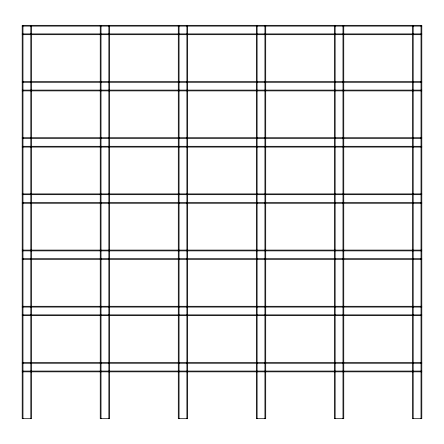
<?xml version="1.0" encoding="UTF-8"?>
<svg xmlns="http://www.w3.org/2000/svg" width="444" height="444" viewBox="0 0 444 444"><rect width="100%" height="100%" fill="white"/><g stroke="black" fill="none" stroke-linecap="round" stroke-linejoin="round"><path stroke-width="0.67" d="M22.2 26.107L421.8 26.107M22.2 33.911L421.8 33.911M22.2 34.693L421.8 34.693M22.2 81.518L421.8 81.518M22.2 82.301L421.8 82.301M22.2 90.104L421.8 90.104M22.2 90.887L421.8 90.887M22.2 137.712L421.8 137.712M22.2 138.489L421.8 138.489M22.2 146.298L421.8 146.298M22.2 147.075L421.8 147.075M22.2 193.906L421.8 193.906M22.2 194.683L421.8 194.683M22.2 202.486L421.8 202.486M22.2 203.269L421.8 203.269M22.2 250.094L421.8 250.094M22.2 250.877L421.8 250.877M22.2 258.68L421.8 258.68M22.2 259.463L421.8 259.463M22.2 306.288L421.8 306.288M22.2 307.07L421.8 307.07M22.2 314.874L421.8 314.874M22.2 315.656L421.8 315.656M22.2 362.482L421.8 362.482M22.2 363.264L421.8 363.264M22.2 371.067L421.8 371.067M22.2 371.844L421.8 371.844M421.017 25.325L421.017 418.675M413.203 25.325L413.203 418.675M412.426 25.325L412.426 418.675L421.8 418.675L421.8 25.325L22.2 25.325L22.2 418.675L31.574 418.675L31.574 25.325M343.756 25.325L343.756 418.675L334.382 418.675L334.382 25.325M342.973 25.325L342.973 418.675M335.159 25.325L335.159 418.675M265.712 25.325L265.712 418.675L256.338 418.675L256.338 25.325M264.929 25.325L264.929 418.675M257.115 25.325L257.115 418.675M187.662 25.325L187.662 418.675L178.288 418.675L178.288 25.325M186.885 25.325L186.885 418.675M179.071 25.325L179.071 418.675M109.618 25.325L109.618 418.675L100.244 418.675L100.244 25.325M108.841 25.325L108.841 418.675M101.027 25.325L101.027 418.675M30.797 25.325L30.797 418.675M22.983 25.325L22.983 418.675"/></g></svg>
